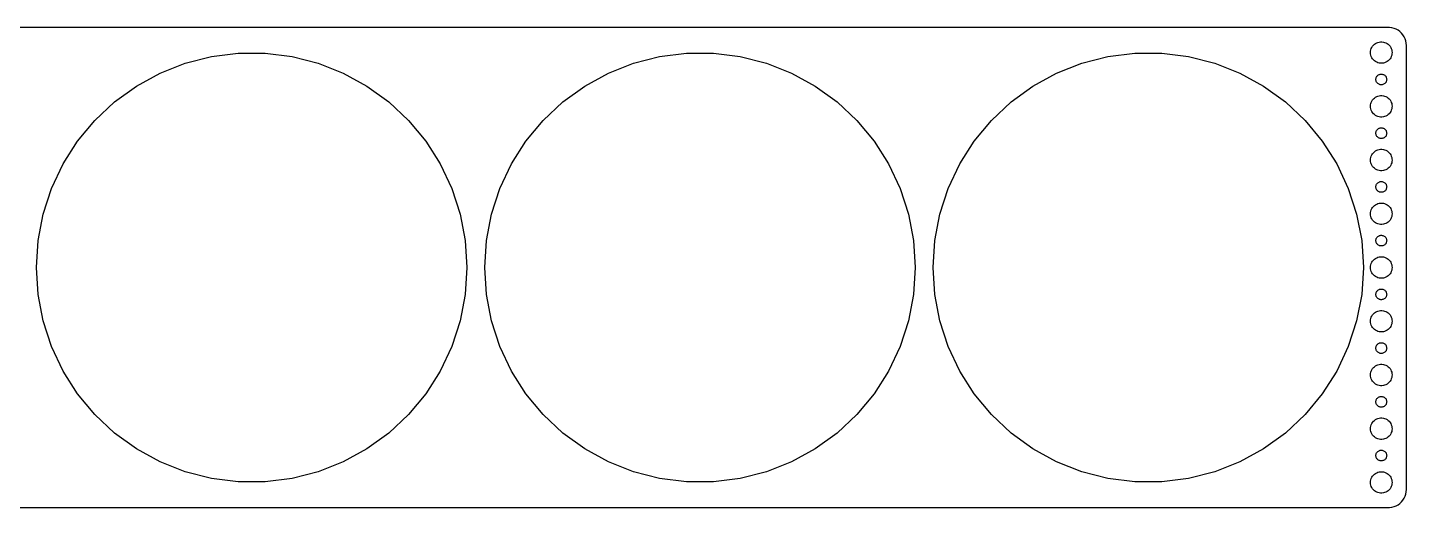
# Model space of a CAD drawing. Header units: metres. Extents: x -322 to 322, y -67 to 67.
# Drawn here: x -62.5 to 322, y -67 to 67 of the extents above; entities that cross this region are included whole.
import ezdxf

# ---------------------------------------------------------------- set-up
doc = ezdxf.new("R2010")
doc.units = ezdxf.units.M

msp = doc.modelspace()

# ---------------------------------------------------------------- linework, layer by layer
for p, q in [((317.314, 66.9901), (-317.314, 66.9901)), ((317.937, 66.9114), (317.314, 66.9901)), ((318.545, 66.7553), (317.937, 66.9114)), ((319.129, 66.5241), (318.545, 66.7553)), ((319.679, 66.2216), (319.129, 66.5241)), ((320.187, 65.8526), (319.679, 66.2216)), ((320.645, 65.4227), (320.187, 65.8526)), ((321.045, 64.9389), (320.645, 65.4227)), ((312.371, 61.4453), (312.573, 61.7634)), ((312.573, 61.7634), (312.813, 62.0536)), ((312.813, 62.0536), (313.088, 62.3115)), ((313.088, 62.3115), (313.393, 62.533)), ((313.393, 62.533), (313.723, 62.7145)), ((313.723, 62.7145), (314.073, 62.8532)), ((314.073, 62.8532), (314.438, 62.9469)), ((314.438, 62.9469), (314.812, 62.9941)), ((314.812, 62.9941), (315.188, 62.9941)), ((315.188, 62.9941), (315.562, 62.9469)), ((315.562, 62.9469), (315.927, 62.8532)), ((315.927, 62.8532), (316.277, 62.7145)), ((316.277, 62.7145), (316.607, 62.533)), ((316.607, 62.533), (316.912, 62.3115)), ((316.912, 62.3115), (317.187, 62.0536)), ((317.187, 62.0536), (317.427, 61.7634)), ((317.427, 61.7634), (317.629, 61.4453)), ((321.382, 64.4088), (321.045, 64.9389)), ((321.649, 63.8406), (321.382, 64.4088)), ((321.843, 63.2434), (321.649, 63.8406)), ((321.961, 62.6267), (321.843, 63.2434)), ((322, 62), (321.961, 62.6267)), ((322, -62), (322, 62)), ((-18.541, 57.0634), (-11.2429, 58.9372)), ((-11.2429, 58.9372), (-3.76743, 59.8816)), ((-3.76743, 59.8816), (3.76743, 59.8816)), ((3.76743, 59.8816), (11.2429, 58.9372)), ((11.2429, 58.9372), (18.541, 57.0634)), ((106.459, 57.0634), (113.757, 58.9372)), ((113.757, 58.9372), (121.233, 59.8816)), ((121.233, 59.8816), (128.767, 59.8816)), ((128.767, 59.8816), (136.243, 58.9372)), ((136.243, 58.9372), (143.541, 57.0634)), ((231.459, 57.0634), (238.757, 58.9372)), ((238.757, 58.9372), (246.233, 59.8816)), ((246.233, 59.8816), (253.767, 59.8816)), ((253.767, 59.8816), (261.243, 58.9372)), ((261.243, 58.9372), (268.541, 57.0634)), ((312, 60), (312.024, 60.376)), ((312.024, 59.624), (312, 60)), ((312.024, 60.376), (312.094, 60.7461)), ((312.094, 59.2539), (312.024, 59.624)), ((312.094, 60.7461), (312.211, 61.1044)), ((312.211, 58.8956), (312.094, 59.2539)), ((312.211, 61.1044), (312.371, 61.4453)), ((312.371, 58.5547), (312.211, 58.8956)), ((312.573, 58.2366), (312.371, 58.5547)), ((312.813, 57.9464), (312.573, 58.2366)), ((313.088, 57.6885), (312.813, 57.9464)), ((313.393, 57.467), (313.088, 57.6885)), ((316.912, 57.6885), (316.607, 57.467)), ((317.187, 57.9464), (316.912, 57.6885)), ((317.427, 58.2366), (317.187, 57.9464)), ((317.629, 58.5547), (317.427, 58.2366)), ((317.629, 61.4453), (317.789, 61.1044)), ((317.789, 58.8956), (317.629, 58.5547)), ((317.789, 61.1044), (317.906, 60.7461)), ((317.906, 59.2539), (317.789, 58.8956)), ((317.906, 60.7461), (317.976, 60.376)), ((317.976, 59.624), (317.906, 59.2539)), ((317.976, 60.376), (318, 60)), ((318, 60), (317.976, 59.624)), ((-32.1496, 50.6597), (-25.5468, 54.2896)), ((-25.5468, 54.2896), (-18.541, 57.0634)), ((18.541, 57.0634), (25.5468, 54.2896)), ((25.5468, 54.2896), (32.1496, 50.6597)), ((92.8504, 50.6597), (99.4532, 54.2896)), ((99.4532, 54.2896), (106.459, 57.0634)), ((143.541, 57.0634), (150.547, 54.2896)), ((150.547, 54.2896), (157.15, 50.6597)), ((217.85, 50.6597), (224.453, 54.2896)), ((224.453, 54.2896), (231.459, 57.0634)), ((268.541, 57.0634), (275.547, 54.2896)), ((275.547, 54.2896), (282.15, 50.6597)), ((313.723, 57.2855), (313.393, 57.467)), ((314.073, 57.1468), (313.723, 57.2855)), ((314.438, 57.0531), (314.073, 57.1468)), ((314.196, 53.7665), (314.361, 53.8572)), ((314.361, 53.8572), (314.536, 53.9266)), ((314.812, 57.0059), (314.438, 57.0531)), ((314.536, 53.9266), (314.719, 53.9734)), ((314.719, 53.9734), (314.906, 53.997)), ((315.188, 57.0059), (314.812, 57.0059)), ((314.906, 53.997), (315.094, 53.997)), ((315.094, 53.997), (315.281, 53.9734)), ((315.562, 57.0531), (315.188, 57.0059)), ((315.281, 53.9734), (315.464, 53.9266)), ((315.464, 53.9266), (315.639, 53.8572)), ((315.927, 57.1468), (315.562, 57.0531)), ((315.639, 53.8572), (315.804, 53.7665)), ((316.277, 57.2855), (315.927, 57.1468)), ((316.607, 57.467), (316.277, 57.2855)), ((-38.2454, 46.2308), (-32.1496, 50.6597)), ((32.1496, 50.6597), (38.2454, 46.2308)), ((86.7546, 46.2308), (92.8504, 50.6597)), ((157.15, 50.6597), (163.245, 46.2308)), ((211.755, 46.2308), (217.85, 50.6597)), ((282.15, 50.6597), (288.245, 46.2308)), ((313.5, 52.5), (313.512, 52.688)), ((313.512, 52.312), (313.5, 52.5)), ((313.512, 52.688), (313.547, 52.873)), ((313.547, 52.127), (313.512, 52.312)), ((313.547, 52.873), (313.605, 53.0522)), ((313.605, 51.9478), (313.547, 52.127)), ((313.605, 53.0522), (313.686, 53.2226)), ((313.686, 51.7774), (313.605, 51.9478)), ((313.686, 53.2226), (313.786, 53.3817)), ((313.786, 51.6183), (313.686, 51.7774)), ((313.786, 53.3817), (313.907, 53.5268)), ((313.907, 51.4732), (313.786, 51.6183)), ((313.907, 53.5268), (314.044, 53.6558)), ((314.044, 51.3442), (313.907, 51.4732)), ((314.044, 53.6558), (314.196, 53.7665)), ((314.196, 51.2335), (314.044, 51.3442)), ((314.361, 51.1428), (314.196, 51.2335)), ((314.536, 51.0734), (314.361, 51.1428)), ((314.719, 51.0266), (314.536, 51.0734)), ((314.906, 51.003), (314.719, 51.0266)), ((315.094, 51.003), (314.906, 51.003)), ((315.281, 51.0266), (315.094, 51.003)), ((315.464, 51.0734), (315.281, 51.0266)), ((315.639, 51.1428), (315.464, 51.0734)), ((315.804, 51.2335), (315.639, 51.1428)), ((315.804, 53.7665), (315.956, 53.6558)), ((315.956, 51.3442), (315.804, 51.2335)), ((315.956, 53.6558), (316.093, 53.5268)), ((316.093, 51.4732), (315.956, 51.3442)), ((316.093, 53.5268), (316.214, 53.3817)), ((316.214, 51.6183), (316.093, 51.4732)), ((316.214, 53.3817), (316.314, 53.2226)), ((316.314, 51.7774), (316.214, 51.6183)), ((316.314, 53.2226), (316.395, 53.0522)), ((316.395, 51.9478), (316.314, 51.7774)), ((316.395, 53.0522), (316.453, 52.873)), ((316.453, 52.127), (316.395, 51.9478)), ((316.453, 52.873), (316.488, 52.688)), ((316.488, 52.312), (316.453, 52.127)), ((316.488, 52.688), (316.5, 52.5)), ((316.5, 52.5), (316.488, 52.312)), ((-43.7381, 41.0728), (-38.2454, 46.2308)), ((38.2454, 46.2308), (43.7381, 41.0728)), ((81.2619, 41.0728), (86.7546, 46.2308)), ((163.245, 46.2308), (168.738, 41.0728)), ((206.262, 41.0728), (211.755, 46.2308)), ((288.245, 46.2308), (293.738, 41.0728)), ((312.211, 46.1044), (312.371, 46.4453)), ((312.371, 46.4453), (312.573, 46.7634)), ((312.573, 46.7634), (312.813, 47.0536)), ((312.813, 47.0536), (313.088, 47.3115)), ((313.088, 47.3115), (313.393, 47.533)), ((313.393, 47.533), (313.723, 47.7145)), ((313.723, 47.7145), (314.073, 47.8532)), ((314.073, 47.8532), (314.438, 47.9469)), ((314.438, 47.9469), (314.812, 47.9941)), ((314.812, 47.9941), (315.188, 47.9941)), ((315.188, 47.9941), (315.562, 47.9469)), ((315.562, 47.9469), (315.927, 47.8532)), ((315.927, 47.8532), (316.277, 47.7145)), ((316.277, 47.7145), (316.607, 47.533)), ((316.607, 47.533), (316.912, 47.3115)), ((316.912, 47.3115), (317.187, 47.0536)), ((317.187, 47.0536), (317.427, 46.7634)), ((317.427, 46.7634), (317.629, 46.4453)), ((317.629, 46.4453), (317.789, 46.1044)), ((312, 45), (312.024, 45.376)), ((312.024, 44.624), (312, 45)), ((312.024, 45.376), (312.094, 45.7461)), ((312.094, 44.2539), (312.024, 44.624)), ((312.094, 45.7461), (312.211, 46.1044)), ((312.211, 43.8956), (312.094, 44.2539)), ((312.371, 43.5547), (312.211, 43.8956)), ((312.573, 43.2366), (312.371, 43.5547)), ((312.813, 42.9464), (312.573, 43.2366)), ((313.088, 42.6885), (312.813, 42.9464)), ((313.393, 42.467), (313.088, 42.6885)), ((313.723, 42.2855), (313.393, 42.467)), ((316.607, 42.467), (316.277, 42.2855)), ((316.912, 42.6885), (316.607, 42.467)), ((317.187, 42.9464), (316.912, 42.6885)), ((317.427, 43.2366), (317.187, 42.9464)), ((317.629, 43.5547), (317.427, 43.2366)), ((317.789, 43.8956), (317.629, 43.5547)), ((317.789, 46.1044), (317.906, 45.7461)), ((317.906, 44.2539), (317.789, 43.8956)), ((317.906, 45.7461), (317.976, 45.376)), ((317.976, 44.624), (317.906, 44.2539)), ((317.976, 45.376), (318, 45)), ((318, 45), (317.976, 44.624)), ((-48.541, 35.2671), (-43.7381, 41.0728)), ((43.7381, 41.0728), (48.541, 35.2671)), ((76.459, 35.2671), (81.2619, 41.0728)), ((168.738, 41.0728), (173.541, 35.2671)), ((201.459, 35.2671), (206.262, 41.0728)), ((293.738, 41.0728), (298.541, 35.2671)), ((314.073, 42.1468), (313.723, 42.2855)), ((313.786, 38.3817), (313.907, 38.5268)), ((313.907, 38.5268), (314.044, 38.6558)), ((314.044, 38.6558), (314.196, 38.7665)), ((314.438, 42.0531), (314.073, 42.1468)), ((314.196, 38.7665), (314.361, 38.8572)), ((314.361, 38.8572), (314.536, 38.9266)), ((314.812, 42.0059), (314.438, 42.0531)), ((314.536, 38.9266), (314.719, 38.9734)), ((314.719, 38.9734), (314.906, 38.997)), ((315.188, 42.0059), (314.812, 42.0059)), ((314.906, 38.997), (315.094, 38.997)), ((315.094, 38.997), (315.281, 38.9734)), ((315.562, 42.0531), (315.188, 42.0059)), ((315.281, 38.9734), (315.464, 38.9266)), ((315.464, 38.9266), (315.639, 38.8572)), ((315.927, 42.1468), (315.562, 42.0531)), ((315.639, 38.8572), (315.804, 38.7665)), ((315.804, 38.7665), (315.956, 38.6558)), ((316.277, 42.2855), (315.927, 42.1468)), ((315.956, 38.6558), (316.093, 38.5268)), ((316.093, 38.5268), (316.214, 38.3817)), ((-52.5784, 28.9052), (-48.541, 35.2671)), ((48.541, 35.2671), (52.5784, 28.9052)), ((72.4216, 28.9052), (76.459, 35.2671)), ((173.541, 35.2671), (177.578, 28.9052)), ((197.422, 28.9052), (201.459, 35.2671)), ((298.541, 35.2671), (302.578, 28.9052)), ((313.5, 37.5), (313.512, 37.688)), ((313.512, 37.312), (313.5, 37.5)), ((313.512, 37.688), (313.547, 37.873)), ((313.547, 37.127), (313.512, 37.312)), ((313.547, 37.873), (313.605, 38.0522)), ((313.605, 36.9478), (313.547, 37.127)), ((313.605, 38.0522), (313.686, 38.2226)), ((313.686, 36.7774), (313.605, 36.9478)), ((313.686, 38.2226), (313.786, 38.3817)), ((313.786, 36.6183), (313.686, 36.7774)), ((313.907, 36.4732), (313.786, 36.6183)), ((314.044, 36.3442), (313.907, 36.4732)), ((314.196, 36.2335), (314.044, 36.3442)), ((314.361, 36.1428), (314.196, 36.2335)), ((314.536, 36.0734), (314.361, 36.1428)), ((314.719, 36.0266), (314.536, 36.0734)), ((314.906, 36.003), (314.719, 36.0266)), ((315.094, 36.003), (314.906, 36.003)), ((315.281, 36.0266), (315.094, 36.003)), ((315.464, 36.0734), (315.281, 36.0266)), ((315.639, 36.1428), (315.464, 36.0734)), ((315.804, 36.2335), (315.639, 36.1428)), ((315.956, 36.3442), (315.804, 36.2335)), ((316.093, 36.4732), (315.956, 36.3442)), ((316.214, 36.6183), (316.093, 36.4732)), ((316.214, 38.3817), (316.314, 38.2226)), ((316.314, 36.7774), (316.214, 36.6183)), ((316.314, 38.2226), (316.395, 38.0522)), ((316.395, 36.9478), (316.314, 36.7774)), ((316.395, 38.0522), (316.453, 37.873)), ((316.453, 37.127), (316.395, 36.9478)), ((316.453, 37.873), (316.488, 37.688)), ((316.488, 37.312), (316.453, 37.127)), ((316.488, 37.688), (316.5, 37.5)), ((316.5, 37.5), (316.488, 37.312)), ((312.094, 30.7461), (312.211, 31.1044)), ((312.211, 31.1044), (312.371, 31.4453)), ((312.371, 31.4453), (312.573, 31.7634)), ((312.573, 31.7634), (312.813, 32.0536)), ((312.813, 32.0536), (313.088, 32.3115)), ((313.088, 32.3115), (313.393, 32.533)), ((313.393, 32.533), (313.723, 32.7145)), ((313.723, 32.7145), (314.073, 32.8532)), ((314.073, 32.8532), (314.438, 32.9469)), ((314.438, 32.9469), (314.812, 32.9941)), ((314.812, 32.9941), (315.188, 32.9941)), ((315.188, 32.9941), (315.562, 32.9469)), ((315.562, 32.9469), (315.927, 32.8532)), ((315.927, 32.8532), (316.277, 32.7145)), ((316.277, 32.7145), (316.607, 32.533)), ((316.607, 32.533), (316.912, 32.3115)), ((316.912, 32.3115), (317.187, 32.0536)), ((317.187, 32.0536), (317.427, 31.7634)), ((317.427, 31.7634), (317.629, 31.4453)), ((317.629, 31.4453), (317.789, 31.1044)), ((317.789, 31.1044), (317.906, 30.7461)), ((-55.7866, 22.0875), (-52.5784, 28.9052)), ((52.5784, 28.9052), (55.7866, 22.0875)), ((69.2134, 22.0875), (72.4216, 28.9052)), ((177.578, 28.9052), (180.787, 22.0875)), ((194.213, 22.0875), (197.422, 28.9052)), ((302.578, 28.9052), (305.787, 22.0875)), ((312, 30), (312.024, 30.376)), ((312.024, 29.624), (312, 30)), ((312.024, 30.376), (312.094, 30.7461)), ((312.094, 29.2539), (312.024, 29.624)), ((312.211, 28.8956), (312.094, 29.2539)), ((312.371, 28.5547), (312.211, 28.8956)), ((312.573, 28.2366), (312.371, 28.5547)), ((312.813, 27.9464), (312.573, 28.2366)), ((313.088, 27.6884), (312.813, 27.9464)), ((313.393, 27.467), (313.088, 27.6884)), ((313.723, 27.2855), (313.393, 27.467)), ((314.073, 27.1468), (313.723, 27.2855)), ((314.438, 27.0531), (314.073, 27.1468)), ((314.812, 27.0059), (314.438, 27.0531)), ((315.188, 27.0059), (314.812, 27.0059)), ((315.562, 27.0531), (315.188, 27.0059)), ((315.927, 27.1468), (315.562, 27.0531)), ((316.277, 27.2855), (315.927, 27.1468)), ((316.607, 27.467), (316.277, 27.2855)), ((316.912, 27.6884), (316.607, 27.467)), ((317.187, 27.9464), (316.912, 27.6884)), ((317.427, 28.2366), (317.187, 27.9464)), ((317.629, 28.5547), (317.427, 28.2366)), ((317.789, 28.8956), (317.629, 28.5547)), ((317.906, 29.2539), (317.789, 28.8956)), ((317.906, 30.7461), (317.976, 30.376)), ((317.976, 29.624), (317.906, 29.2539)), ((317.976, 30.376), (318, 30)), ((318, 30), (317.976, 29.624)), ((313.605, 23.0522), (313.686, 23.2226)), ((313.686, 23.2226), (313.786, 23.3817)), ((313.786, 23.3817), (313.907, 23.5268)), ((313.907, 23.5268), (314.044, 23.6558)), ((314.044, 23.6558), (314.196, 23.7665)), ((314.196, 23.7665), (314.361, 23.8572)), ((314.361, 23.8572), (314.536, 23.9266)), ((314.536, 23.9266), (314.719, 23.9734)), ((314.719, 23.9734), (314.906, 23.997)), ((314.906, 23.997), (315.094, 23.997)), ((315.094, 23.997), (315.281, 23.9734)), ((315.281, 23.9734), (315.464, 23.9266)), ((315.464, 23.9266), (315.639, 23.8572)), ((315.639, 23.8572), (315.804, 23.7665)), ((315.804, 23.7665), (315.956, 23.6558)), ((315.956, 23.6558), (316.093, 23.5268)), ((316.093, 23.5268), (316.214, 23.3817)), ((316.214, 23.3817), (316.314, 23.2226)), ((316.314, 23.2226), (316.395, 23.0522)), ((-58.115, 14.9214), (-55.7866, 22.0875)), ((55.7866, 22.0875), (58.115, 14.9214)), ((66.885, 14.9214), (69.2134, 22.0875)), ((180.787, 22.0875), (183.115, 14.9214)), ((191.885, 14.9214), (194.213, 22.0875)), ((305.787, 22.0875), (308.115, 14.9214)), ((313.5, 22.5), (313.512, 22.688)), ((313.512, 22.312), (313.5, 22.5)), ((313.512, 22.688), (313.547, 22.873)), ((313.547, 22.127), (313.512, 22.312)), ((313.547, 22.873), (313.605, 23.0522)), ((313.605, 21.9478), (313.547, 22.127)), ((313.686, 21.7774), (313.605, 21.9478)), ((313.786, 21.6183), (313.686, 21.7774)), ((313.907, 21.4732), (313.786, 21.6183)), ((314.044, 21.3442), (313.907, 21.4732)), ((314.196, 21.2335), (314.044, 21.3442)), ((314.361, 21.1427), (314.196, 21.2335)), ((314.536, 21.0734), (314.361, 21.1427)), ((314.719, 21.0266), (314.536, 21.0734)), ((314.906, 21.003), (314.719, 21.0266)), ((315.094, 21.003), (314.906, 21.003)), ((315.281, 21.0266), (315.094, 21.003)), ((315.464, 21.0734), (315.281, 21.0266)), ((315.639, 21.1427), (315.464, 21.0734)), ((315.804, 21.2335), (315.639, 21.1427)), ((315.956, 21.3442), (315.804, 21.2335)), ((316.093, 21.4732), (315.956, 21.3442)), ((316.214, 21.6183), (316.093, 21.4732)), ((316.314, 21.7774), (316.214, 21.6183)), ((316.395, 21.9478), (316.314, 21.7774)), ((316.395, 23.0522), (316.453, 22.873)), ((316.453, 22.127), (316.395, 21.9478)), ((316.453, 22.873), (316.488, 22.688)), ((316.488, 22.312), (316.453, 22.127)), ((316.488, 22.688), (316.5, 22.5)), ((316.5, 22.5), (316.488, 22.312)), ((312.024, 15.376), (312.094, 15.7461)), ((312.094, 15.7461), (312.211, 16.1044)), ((312.211, 16.1044), (312.371, 16.4453)), ((312.371, 16.4453), (312.573, 16.7634)), ((312.573, 16.7634), (312.813, 17.0536)), ((312.813, 17.0536), (313.088, 17.3115)), ((313.088, 17.3115), (313.393, 17.533)), ((313.393, 17.533), (313.723, 17.7145)), ((313.723, 17.7145), (314.073, 17.8532)), ((314.073, 17.8532), (314.438, 17.9469)), ((314.438, 17.9469), (314.812, 17.9941)), ((314.812, 17.9941), (315.188, 17.9941)), ((315.188, 17.9941), (315.562, 17.9469)), ((315.562, 17.9469), (315.927, 17.8532)), ((315.927, 17.8532), (316.277, 17.7145)), ((316.277, 17.7145), (316.607, 17.533)), ((316.607, 17.533), (316.912, 17.3115)), ((316.912, 17.3115), (317.187, 17.0536)), ((317.187, 17.0536), (317.427, 16.7634)), ((317.427, 16.7634), (317.629, 16.4453)), ((317.629, 16.4453), (317.789, 16.1044)), ((317.789, 16.1044), (317.906, 15.7461)), ((317.906, 15.7461), (317.976, 15.376)), ((-59.5269, 7.51999), (-58.115, 14.9214)), ((58.115, 14.9214), (59.5269, 7.51999)), ((65.4731, 7.51999), (66.885, 14.9214)), ((183.115, 14.9214), (184.527, 7.51999)), ((190.473, 7.51999), (191.885, 14.9214)), ((308.115, 14.9214), (309.527, 7.51999)), ((312, 15), (312.024, 15.376)), ((312.024, 14.624), (312, 15)), ((312.094, 14.2539), (312.024, 14.624)), ((312.211, 13.8956), (312.094, 14.2539)), ((312.371, 13.5547), (312.211, 13.8956)), ((312.573, 13.2366), (312.371, 13.5547)), ((312.813, 12.9464), (312.573, 13.2366)), ((313.088, 12.6884), (312.813, 12.9464)), ((313.393, 12.467), (313.088, 12.6884)), ((313.723, 12.2855), (313.393, 12.467)), ((314.073, 12.1468), (313.723, 12.2855)), ((314.438, 12.0531), (314.073, 12.1468)), ((314.812, 12.0059), (314.438, 12.0531)), ((315.188, 12.0059), (314.812, 12.0059)), ((315.562, 12.0531), (315.188, 12.0059)), ((315.927, 12.1468), (315.562, 12.0531)), ((316.277, 12.2855), (315.927, 12.1468)), ((316.607, 12.467), (316.277, 12.2855)), ((316.912, 12.6884), (316.607, 12.467)), ((317.187, 12.9464), (316.912, 12.6884)), ((317.427, 13.2366), (317.187, 12.9464)), ((317.629, 13.5547), (317.427, 13.2366)), ((317.789, 13.8956), (317.629, 13.5547)), ((317.906, 14.2539), (317.789, 13.8956)), ((317.976, 14.624), (317.906, 14.2539)), ((317.976, 15.376), (318, 15)), ((318, 15), (317.976, 14.624)), ((313.512, 7.68799), (313.547, 7.87303)), ((313.547, 7.87303), (313.605, 8.05219)), ((313.605, 8.05219), (313.686, 8.22263)), ((313.686, 8.22263), (313.786, 8.38167)), ((313.786, 8.38167), (313.907, 8.52681)), ((313.907, 8.52681), (314.044, 8.65576)), ((314.044, 8.65576), (314.196, 8.76648)), ((314.196, 8.76648), (314.361, 8.85724)), ((314.361, 8.85724), (314.536, 8.92657)), ((314.536, 8.92657), (314.719, 8.97342)), ((314.719, 8.97342), (314.906, 8.99704)), ((314.906, 8.99704), (315.094, 8.99704)), ((315.094, 8.99704), (315.281, 8.97342)), ((315.281, 8.97342), (315.464, 8.92657)), ((315.464, 8.92657), (315.639, 8.85724)), ((315.639, 8.85724), (315.804, 8.76648)), ((315.804, 8.76648), (315.956, 8.65576)), ((315.956, 8.65576), (316.093, 8.52681)), ((316.093, 8.52681), (316.214, 8.38167)), ((316.214, 8.38167), (316.314, 8.22263)), ((316.314, 8.22263), (316.395, 8.05219)), ((316.395, 8.05219), (316.453, 7.87303)), ((316.453, 7.87303), (316.488, 7.68799)), ((-60, 0), (-59.5269, 7.51999)), ((59.5269, 7.51999), (60, 0)), ((65, 0), (65.4731, 7.51999)), ((184.527, 7.51999), (185, 0)), ((190, 0), (190.473, 7.51999)), ((309.527, 7.51999), (310, 0)), ((313.5, 7.5), (313.512, 7.68799)), ((313.512, 7.312), (313.5, 7.5)), ((313.547, 7.12695), (313.512, 7.312)), ((313.605, 6.9478), (313.547, 7.12695)), ((313.686, 6.77736), (313.605, 6.9478)), ((313.786, 6.61832), (313.686, 6.77736)), ((313.907, 6.47318), (313.786, 6.61832)), ((314.044, 6.34422), (313.907, 6.47318)), ((314.196, 6.23351), (314.044, 6.34422)), ((314.361, 6.14275), (314.196, 6.23351)), ((314.536, 6.07341), (314.361, 6.14275)), ((314.719, 6.02657), (314.536, 6.07341)), ((314.906, 6.00294), (314.719, 6.02657)), ((315.094, 6.00294), (314.906, 6.00294)), ((315.281, 6.02657), (315.094, 6.00294)), ((315.464, 6.07341), (315.281, 6.02657)), ((315.639, 6.14275), (315.464, 6.07341)), ((315.804, 6.23351), (315.639, 6.14275)), ((315.956, 6.34422), (315.804, 6.23351)), ((316.093, 6.47318), (315.956, 6.34422)), ((316.214, 6.61832), (316.093, 6.47318)), ((316.314, 6.77736), (316.214, 6.61832)), ((316.395, 6.9478), (316.314, 6.77736)), ((316.453, 7.12695), (316.395, 6.9478)), ((316.488, 7.312), (316.453, 7.12695)), ((316.488, 7.68799), (316.5, 7.5)), ((316.5, 7.5), (316.488, 7.312)), ((-59.5269, -7.51999), (-60, 0)), ((60, 0), (59.5269, -7.51999)), ((65.4731, -7.51999), (65, 0)), ((185, 0), (184.527, -7.51999)), ((190.473, -7.51999), (190, 0)), ((310, 0), (309.527, -7.51999)), ((312, 0), (312.024, 0.37599)), ((312.024, -0.37599), (312, 0)), ((312.024, 0.37599), (312.094, 0.74606)), ((312.094, 0.74606), (312.211, 1.10437)), ((312.211, 1.10437), (312.371, 1.44525)), ((312.371, 1.44525), (312.573, 1.76335)), ((312.573, 1.76335), (312.813, 2.05363)), ((312.813, 2.05363), (313.088, 2.31154)), ((313.088, 2.31154), (313.393, 2.53297)), ((313.393, 2.53297), (313.723, 2.71448)), ((313.723, 2.71448), (314.073, 2.85316)), ((314.073, 2.85316), (314.438, 2.94685)), ((314.438, 2.94685), (314.812, 2.99408)), ((314.812, 2.99408), (315.188, 2.99408)), ((315.188, 2.99408), (315.562, 2.94685)), ((315.562, 2.94685), (315.927, 2.85316)), ((315.927, 2.85316), (316.277, 2.71448)), ((316.277, 2.71448), (316.607, 2.53297)), ((316.607, 2.53297), (316.912, 2.31154)), ((316.912, 2.31154), (317.187, 2.05363)), ((317.187, 2.05363), (317.427, 1.76335)), ((317.427, 1.76335), (317.629, 1.44525)), ((317.629, 1.44525), (317.789, 1.10437)), ((317.789, 1.10437), (317.906, 0.74606)), ((317.906, 0.74606), (317.976, 0.37599)), ((317.976, 0.37599), (318, 0)), ((318, 0), (317.976, -0.37599)), ((312.094, -0.74606), (312.024, -0.37599)), ((312.211, -1.10437), (312.094, -0.74606)), ((312.371, -1.44525), (312.211, -1.10437)), ((312.573, -1.76335), (312.371, -1.44525)), ((312.813, -2.05363), (312.573, -1.76335)), ((313.088, -2.31154), (312.813, -2.05363)), ((313.393, -2.53297), (313.088, -2.31154)), ((313.723, -2.71448), (313.393, -2.53297)), ((314.073, -2.85316), (313.723, -2.71448)), ((314.438, -2.94685), (314.073, -2.85316)), ((314.812, -2.99408), (314.438, -2.94685)), ((315.188, -2.99408), (314.812, -2.99408)), ((315.562, -2.94685), (315.188, -2.99408)), ((315.927, -2.85316), (315.562, -2.94685)), ((316.277, -2.71448), (315.927, -2.85316)), ((316.607, -2.53297), (316.277, -2.71448)), ((316.912, -2.31154), (316.607, -2.53297)), ((317.187, -2.05363), (316.912, -2.31154)), ((317.427, -1.76335), (317.187, -2.05363)), ((317.629, -1.44525), (317.427, -1.76335)), ((317.789, -1.10437), (317.629, -1.44525)), ((317.906, -0.74606), (317.789, -1.10437)), ((317.976, -0.37599), (317.906, -0.74606)), ((-58.115, -14.9214), (-59.5269, -7.51999)), ((59.5269, -7.51999), (58.115, -14.9214)), ((66.885, -14.9214), (65.4731, -7.51999)), ((184.527, -7.51999), (183.115, -14.9214)), ((191.885, -14.9214), (190.473, -7.51999)), ((309.527, -7.51999), (308.115, -14.9214)), ((313.5, -7.5), (313.512, -7.312)), ((313.512, -7.68799), (313.5, -7.5)), ((313.512, -7.312), (313.547, -7.12695)), ((313.547, -7.87303), (313.512, -7.68799)), ((313.547, -7.12695), (313.605, -6.9478)), ((313.605, -6.9478), (313.686, -6.77736)), ((313.686, -6.77736), (313.786, -6.61832)), ((313.786, -6.61832), (313.907, -6.47318)), ((313.907, -6.47318), (314.044, -6.34422)), ((314.044, -6.34422), (314.196, -6.23351)), ((314.196, -6.23351), (314.361, -6.14275)), ((314.361, -6.14275), (314.536, -6.07341)), ((314.536, -6.07341), (314.719, -6.02657)), ((314.719, -6.02657), (314.906, -6.00294)), ((314.906, -6.00294), (315.094, -6.00294)), ((315.094, -6.00294), (315.281, -6.02657)), ((315.281, -6.02657), (315.464, -6.07341)), ((315.464, -6.07341), (315.639, -6.14275)), ((315.639, -6.14275), (315.804, -6.23351)), ((315.804, -6.23351), (315.956, -6.34422)), ((315.956, -6.34422), (316.093, -6.47318)), ((316.093, -6.47318), (316.214, -6.61832)), ((316.214, -6.61832), (316.314, -6.77736)), ((316.314, -6.77736), (316.395, -6.9478)), ((316.395, -6.9478), (316.453, -7.12695)), ((316.453, -7.12695), (316.488, -7.312)), ((316.488, -7.68799), (316.453, -7.87303)), ((316.488, -7.312), (316.5, -7.5)), ((316.5, -7.5), (316.488, -7.68799)), ((313.605, -8.05219), (313.547, -7.87303)), ((313.686, -8.22263), (313.605, -8.05219)), ((313.786, -8.38167), (313.686, -8.22263)), ((313.907, -8.52681), (313.786, -8.38167)), ((314.044, -8.65576), (313.907, -8.52681)), ((314.196, -8.76648), (314.044, -8.65576)), ((314.361, -8.85724), (314.196, -8.76648)), ((314.536, -8.92657), (314.361, -8.85724)), ((314.719, -8.97342), (314.536, -8.92657)), ((314.906, -8.99704), (314.719, -8.97342)), ((315.094, -8.99704), (314.906, -8.99704)), ((315.281, -8.97342), (315.094, -8.99704)), ((315.464, -8.92657), (315.281, -8.97342)), ((315.639, -8.85724), (315.464, -8.92657)), ((315.804, -8.76648), (315.639, -8.85724)), ((315.956, -8.65576), (315.804, -8.76648)), ((316.093, -8.52681), (315.956, -8.65576)), ((316.214, -8.38167), (316.093, -8.52681)), ((316.314, -8.22263), (316.214, -8.38167)), ((316.395, -8.05219), (316.314, -8.22263)), ((316.453, -7.87303), (316.395, -8.05219)), ((-55.7866, -22.0875), (-58.115, -14.9214)), ((58.115, -14.9214), (55.7866, -22.0875)), ((69.2134, -22.0875), (66.885, -14.9214)), ((183.115, -14.9214), (180.787, -22.0875)), ((194.213, -22.0875), (191.885, -14.9214)), ((308.115, -14.9214), (305.787, -22.0875)), ((312, -15), (312.024, -14.624)), ((312.024, -15.376), (312, -15)), ((312.024, -14.624), (312.094, -14.2539)), ((312.094, -15.7461), (312.024, -15.376)), ((312.094, -14.2539), (312.211, -13.8956)), ((312.211, -13.8956), (312.371, -13.5547)), ((312.371, -13.5547), (312.573, -13.2366)), ((312.573, -13.2366), (312.813, -12.9464)), ((312.813, -12.9464), (313.088, -12.6884)), ((313.088, -12.6884), (313.393, -12.467)), ((313.393, -12.467), (313.723, -12.2855)), ((313.723, -12.2855), (314.073, -12.1468)), ((314.073, -12.1468), (314.438, -12.0531)), ((314.438, -12.0531), (314.812, -12.0059)), ((314.812, -12.0059), (315.188, -12.0059)), ((315.188, -12.0059), (315.562, -12.0531)), ((315.562, -12.0531), (315.927, -12.1468)), ((315.927, -12.1468), (316.277, -12.2855)), ((316.277, -12.2855), (316.607, -12.467)), ((316.607, -12.467), (316.912, -12.6884)), ((316.912, -12.6884), (317.187, -12.9464)), ((317.187, -12.9464), (317.427, -13.2366)), ((317.427, -13.2366), (317.629, -13.5547)), ((317.629, -13.5547), (317.789, -13.8956)), ((317.789, -13.8956), (317.906, -14.2539)), ((317.906, -14.2539), (317.976, -14.624)), ((317.976, -15.376), (317.906, -15.7461)), ((317.976, -14.624), (318, -15)), ((318, -15), (317.976, -15.376)), ((312.211, -16.1044), (312.094, -15.7461)), ((312.371, -16.4453), (312.211, -16.1044)), ((312.573, -16.7634), (312.371, -16.4453)), ((312.813, -17.0536), (312.573, -16.7634)), ((313.088, -17.3115), (312.813, -17.0536)), ((313.393, -17.533), (313.088, -17.3115)), ((313.723, -17.7145), (313.393, -17.533)), ((314.073, -17.8532), (313.723, -17.7145)), ((314.438, -17.9469), (314.073, -17.8532)), ((314.812, -17.9941), (314.438, -17.9469)), ((315.188, -17.9941), (314.812, -17.9941)), ((315.562, -17.9469), (315.188, -17.9941)), ((315.927, -17.8532), (315.562, -17.9469)), ((316.277, -17.7145), (315.927, -17.8532)), ((316.607, -17.533), (316.277, -17.7145)), ((316.912, -17.3115), (316.607, -17.533)), ((317.187, -17.0536), (316.912, -17.3115)), ((317.427, -16.7634), (317.187, -17.0536)), ((317.629, -16.4453), (317.427, -16.7634)), ((317.789, -16.1044), (317.629, -16.4453)), ((317.906, -15.7461), (317.789, -16.1044)), ((-52.5784, -28.9052), (-55.7866, -22.0875)), ((55.7866, -22.0875), (52.5784, -28.9052)), ((72.4216, -28.9052), (69.2134, -22.0875)), ((180.787, -22.0875), (177.578, -28.9052)), ((197.422, -28.9052), (194.213, -22.0875)), ((305.787, -22.0875), (302.578, -28.9052)), ((313.5, -22.5), (313.512, -22.312)), ((313.512, -22.688), (313.5, -22.5)), ((313.512, -22.312), (313.547, -22.127)), ((313.547, -22.873), (313.512, -22.688)), ((313.547, -22.127), (313.605, -21.9478)), ((313.605, -23.0522), (313.547, -22.873)), ((313.605, -21.9478), (313.686, -21.7774)), ((313.686, -23.2226), (313.605, -23.0522)), ((313.686, -21.7774), (313.786, -21.6183)), ((313.786, -21.6183), (313.907, -21.4732)), ((313.907, -21.4732), (314.044, -21.3442)), ((314.044, -21.3442), (314.196, -21.2335)), ((314.196, -21.2335), (314.361, -21.1427)), ((314.361, -21.1427), (314.536, -21.0734)), ((314.536, -21.0734), (314.719, -21.0266)), ((314.719, -21.0266), (314.906, -21.003)), ((314.906, -21.003), (315.094, -21.003)), ((315.094, -21.003), (315.281, -21.0266)), ((315.281, -21.0266), (315.464, -21.0734)), ((315.464, -21.0734), (315.639, -21.1427)), ((315.639, -21.1427), (315.804, -21.2335)), ((315.804, -21.2335), (315.956, -21.3442)), ((315.956, -21.3442), (316.093, -21.4732)), ((316.093, -21.4732), (316.214, -21.6183)), ((316.214, -21.6183), (316.314, -21.7774)), ((316.314, -21.7774), (316.395, -21.9478)), ((316.395, -23.0522), (316.314, -23.2226)), ((316.395, -21.9478), (316.453, -22.127)), ((316.453, -22.873), (316.395, -23.0522)), ((316.453, -22.127), (316.488, -22.312)), ((316.488, -22.688), (316.453, -22.873)), ((316.488, -22.312), (316.5, -22.5)), ((316.5, -22.5), (316.488, -22.688)), ((313.786, -23.3817), (313.686, -23.2226)), ((313.907, -23.5268), (313.786, -23.3817)), ((314.044, -23.6558), (313.907, -23.5268)), ((314.196, -23.7665), (314.044, -23.6558)), ((314.361, -23.8572), (314.196, -23.7665)), ((314.536, -23.9266), (314.361, -23.8572)), ((314.719, -23.9734), (314.536, -23.9266)), ((314.906, -23.997), (314.719, -23.9734)), ((315.094, -23.997), (314.906, -23.997)), ((315.281, -23.9734), (315.094, -23.997)), ((315.464, -23.9266), (315.281, -23.9734)), ((315.639, -23.8572), (315.464, -23.9266)), ((315.804, -23.7665), (315.639, -23.8572)), ((315.956, -23.6558), (315.804, -23.7665)), ((316.093, -23.5268), (315.956, -23.6558)), ((316.214, -23.3817), (316.093, -23.5268)), ((316.314, -23.2226), (316.214, -23.3817)), ((-48.541, -35.2671), (-52.5784, -28.9052)), ((52.5784, -28.9052), (48.541, -35.2671)), ((76.459, -35.2671), (72.4216, -28.9052)), ((177.578, -28.9052), (173.541, -35.2671)), ((201.459, -35.2671), (197.422, -28.9052)), ((302.578, -28.9052), (298.541, -35.2671)), ((312, -30), (312.024, -29.624)), ((312.024, -30.376), (312, -30)), ((312.024, -29.624), (312.094, -29.2539)), ((312.094, -30.7461), (312.024, -30.376)), ((312.094, -29.2539), (312.211, -28.8956)), ((312.211, -31.1044), (312.094, -30.7461)), ((312.211, -28.8956), (312.371, -28.5547)), ((312.371, -28.5547), (312.573, -28.2366)), ((312.573, -28.2366), (312.813, -27.9464)), ((312.813, -27.9464), (313.088, -27.6884)), ((313.088, -27.6884), (313.393, -27.467)), ((313.393, -27.467), (313.723, -27.2855)), ((313.723, -27.2855), (314.073, -27.1468)), ((314.073, -27.1468), (314.438, -27.0531)), ((314.438, -27.0531), (314.812, -27.0059)), ((314.812, -27.0059), (315.188, -27.0059)), ((315.188, -27.0059), (315.562, -27.0531)), ((315.562, -27.0531), (315.927, -27.1468)), ((315.927, -27.1468), (316.277, -27.2855)), ((316.277, -27.2855), (316.607, -27.467)), ((316.607, -27.467), (316.912, -27.6884)), ((316.912, -27.6884), (317.187, -27.9464)), ((317.187, -27.9464), (317.427, -28.2366)), ((317.427, -28.2366), (317.629, -28.5547)), ((317.629, -28.5547), (317.789, -28.8956)), ((317.789, -28.8956), (317.906, -29.2539)), ((317.906, -30.7461), (317.789, -31.1044)), ((317.906, -29.2539), (317.976, -29.624)), ((317.976, -30.376), (317.906, -30.7461)), ((317.976, -29.624), (318, -30)), ((318, -30), (317.976, -30.376)), ((312.371, -31.4453), (312.211, -31.1044)), ((312.573, -31.7634), (312.371, -31.4453)), ((312.813, -32.0536), (312.573, -31.7634)), ((313.088, -32.3115), (312.813, -32.0536)), ((313.393, -32.533), (313.088, -32.3115)), ((313.723, -32.7145), (313.393, -32.533)), ((314.073, -32.8532), (313.723, -32.7145)), ((314.438, -32.9469), (314.073, -32.8532)), ((314.812, -32.9941), (314.438, -32.9469)), ((315.188, -32.9941), (314.812, -32.9941)), ((315.562, -32.9469), (315.188, -32.9941)), ((315.927, -32.8532), (315.562, -32.9469)), ((316.277, -32.7145), (315.927, -32.8532)), ((316.607, -32.533), (316.277, -32.7145)), ((316.912, -32.3115), (316.607, -32.533)), ((317.187, -32.0536), (316.912, -32.3115)), ((317.427, -31.7634), (317.187, -32.0536)), ((317.629, -31.4453), (317.427, -31.7634)), ((317.789, -31.1044), (317.629, -31.4453)), ((-43.7381, -41.0728), (-48.541, -35.2671)), ((48.541, -35.2671), (43.7381, -41.0728)), ((81.2619, -41.0728), (76.459, -35.2671)), ((173.541, -35.2671), (168.738, -41.0728)), ((206.262, -41.0728), (201.459, -35.2671)), ((298.541, -35.2671), (293.738, -41.0728)), ((313.5, -37.5), (313.512, -37.312)), ((313.512, -37.688), (313.5, -37.5)), ((313.512, -37.312), (313.547, -37.127)), ((313.547, -37.873), (313.512, -37.688)), ((313.547, -37.127), (313.605, -36.9478)), ((313.605, -38.0522), (313.547, -37.873)), ((313.605, -36.9478), (313.686, -36.7774)), ((313.686, -38.2226), (313.605, -38.0522)), ((313.686, -36.7774), (313.786, -36.6183)), ((313.786, -38.3817), (313.686, -38.2226)), ((313.786, -36.6183), (313.907, -36.4732)), ((313.907, -38.5268), (313.786, -38.3817)), ((313.907, -36.4732), (314.044, -36.3442)), ((314.044, -36.3442), (314.196, -36.2335)), ((314.196, -36.2335), (314.361, -36.1428)), ((314.361, -36.1428), (314.536, -36.0734)), ((314.536, -36.0734), (314.719, -36.0266)), ((314.719, -36.0266), (314.906, -36.003)), ((314.906, -36.003), (315.094, -36.003)), ((315.094, -36.003), (315.281, -36.0266)), ((315.281, -36.0266), (315.464, -36.0734)), ((315.464, -36.0734), (315.639, -36.1428)), ((315.639, -36.1428), (315.804, -36.2335)), ((315.804, -36.2335), (315.956, -36.3442)), ((315.956, -36.3442), (316.093, -36.4732)), ((316.093, -36.4732), (316.214, -36.6183)), ((316.214, -38.3817), (316.093, -38.5268)), ((316.214, -36.6183), (316.314, -36.7774)), ((316.314, -38.2226), (316.214, -38.3817)), ((316.314, -36.7774), (316.395, -36.9478)), ((316.395, -38.0522), (316.314, -38.2226)), ((316.395, -36.9478), (316.453, -37.127)), ((316.453, -37.873), (316.395, -38.0522)), ((316.453, -37.127), (316.488, -37.312)), ((316.488, -37.688), (316.453, -37.873)), ((316.488, -37.312), (316.5, -37.5)), ((316.5, -37.5), (316.488, -37.688)), ((-38.2454, -46.2308), (-43.7381, -41.0728)), ((43.7381, -41.0728), (38.2454, -46.2308)), ((86.7546, -46.2308), (81.2619, -41.0728)), ((168.738, -41.0728), (163.245, -46.2308)), ((211.755, -46.2308), (206.262, -41.0728)), ((293.738, -41.0728), (288.245, -46.2308)), ((313.393, -42.467), (313.723, -42.2855)), ((313.723, -42.2855), (314.073, -42.1468)), ((314.044, -38.6558), (313.907, -38.5268)), ((314.196, -38.7665), (314.044, -38.6558)), ((314.073, -42.1468), (314.438, -42.0531)), ((314.361, -38.8572), (314.196, -38.7665)), ((314.536, -38.9266), (314.361, -38.8572)), ((314.438, -42.0531), (314.812, -42.0059)), ((314.719, -38.9734), (314.536, -38.9266)), ((314.906, -38.997), (314.719, -38.9734)), ((314.812, -42.0059), (315.188, -42.0059)), ((315.094, -38.997), (314.906, -38.997)), ((315.281, -38.9734), (315.094, -38.997)), ((315.188, -42.0059), (315.562, -42.0531)), ((315.464, -38.9266), (315.281, -38.9734)), ((315.639, -38.8572), (315.464, -38.9266)), ((315.562, -42.0531), (315.927, -42.1468)), ((315.804, -38.7665), (315.639, -38.8572)), ((315.956, -38.6558), (315.804, -38.7665)), ((315.927, -42.1468), (316.277, -42.2855)), ((316.093, -38.5268), (315.956, -38.6558)), ((316.277, -42.2855), (316.607, -42.467)), ((312, -45), (312.024, -44.624)), ((312.024, -45.376), (312, -45)), ((312.024, -44.624), (312.094, -44.2539)), ((312.094, -45.7461), (312.024, -45.376)), ((312.094, -44.2539), (312.211, -43.8956)), ((312.211, -46.1044), (312.094, -45.7461)), ((312.211, -43.8956), (312.371, -43.5547)), ((312.371, -46.4453), (312.211, -46.1044)), ((312.371, -43.5547), (312.573, -43.2366)), ((312.573, -43.2366), (312.813, -42.9464)), ((312.813, -42.9464), (313.088, -42.6885)), ((313.088, -42.6885), (313.393, -42.467)), ((316.607, -42.467), (316.912, -42.6885)), ((316.912, -42.6885), (317.187, -42.9464)), ((317.187, -42.9464), (317.427, -43.2366)), ((317.427, -43.2366), (317.629, -43.5547)), ((317.629, -43.5547), (317.789, -43.8956)), ((317.789, -46.1044), (317.629, -46.4453)), ((317.789, -43.8956), (317.906, -44.2539)), ((317.906, -45.7461), (317.789, -46.1044)), ((317.906, -44.2539), (317.976, -44.624)), ((317.976, -45.376), (317.906, -45.7461)), ((317.976, -44.624), (318, -45)), ((318, -45), (317.976, -45.376)), ((-32.1496, -50.6597), (-38.2454, -46.2308)), ((38.2454, -46.2308), (32.1496, -50.6597)), ((92.8504, -50.6597), (86.7546, -46.2308)), ((163.245, -46.2308), (157.15, -50.6597)), ((217.85, -50.6597), (211.755, -46.2308)), ((288.245, -46.2308), (282.15, -50.6597)), ((312.573, -46.7634), (312.371, -46.4453)), ((312.813, -47.0536), (312.573, -46.7634)), ((313.088, -47.3115), (312.813, -47.0536)), ((313.393, -47.533), (313.088, -47.3115)), ((313.723, -47.7145), (313.393, -47.533)), ((314.073, -47.8532), (313.723, -47.7145)), ((314.438, -47.9469), (314.073, -47.8532)), ((314.812, -47.9941), (314.438, -47.9469)), ((315.188, -47.9941), (314.812, -47.9941)), ((315.562, -47.9469), (315.188, -47.9941)), ((315.927, -47.8532), (315.562, -47.9469)), ((316.277, -47.7145), (315.927, -47.8532)), ((316.607, -47.533), (316.277, -47.7145)), ((316.912, -47.3115), (316.607, -47.533)), ((317.187, -47.0536), (316.912, -47.3115)), ((317.427, -46.7634), (317.187, -47.0536)), ((317.629, -46.4453), (317.427, -46.7634)), ((-25.5468, -54.2896), (-32.1496, -50.6597)), ((32.1496, -50.6597), (25.5468, -54.2896)), ((99.4532, -54.2896), (92.8504, -50.6597)), ((157.15, -50.6597), (150.547, -54.2896)), ((224.453, -54.2896), (217.85, -50.6597)), ((282.15, -50.6597), (275.547, -54.2896)), ((313.5, -52.5), (313.512, -52.312)), ((313.512, -52.688), (313.5, -52.5)), ((313.512, -52.312), (313.547, -52.127)), ((313.547, -52.873), (313.512, -52.688)), ((313.547, -52.127), (313.605, -51.9478)), ((313.605, -53.0522), (313.547, -52.873)), ((313.605, -51.9478), (313.686, -51.7774)), ((313.686, -53.2226), (313.605, -53.0522)), ((313.686, -51.7774), (313.786, -51.6183)), ((313.786, -53.3817), (313.686, -53.2226)), ((313.786, -51.6183), (313.907, -51.4732)), ((313.907, -53.5268), (313.786, -53.3817)), ((313.907, -51.4732), (314.044, -51.3442)), ((314.044, -53.6558), (313.907, -53.5268)), ((314.044, -51.3442), (314.196, -51.2335)), ((314.196, -53.7665), (314.044, -53.6558)), ((314.196, -51.2335), (314.361, -51.1428)), ((314.361, -53.8572), (314.196, -53.7665)), ((314.361, -51.1428), (314.536, -51.0734)), ((314.536, -51.0734), (314.719, -51.0266)), ((314.719, -51.0266), (314.906, -51.003)), ((314.906, -51.003), (315.094, -51.003)), ((315.094, -51.003), (315.281, -51.0266)), ((315.281, -51.0266), (315.464, -51.0734)), ((315.464, -51.0734), (315.639, -51.1428)), ((315.639, -51.1428), (315.804, -51.2335)), ((315.804, -53.7665), (315.639, -53.8572)), ((315.804, -51.2335), (315.956, -51.3442)), ((315.956, -53.6558), (315.804, -53.7665)), ((315.956, -51.3442), (316.093, -51.4732)), ((316.093, -53.5268), (315.956, -53.6558)), ((316.093, -51.4732), (316.214, -51.6183)), ((316.214, -53.3817), (316.093, -53.5268)), ((316.214, -51.6183), (316.314, -51.7774)), ((316.314, -53.2226), (316.214, -53.3817)), ((316.314, -51.7774), (316.395, -51.9478)), ((316.395, -53.0522), (316.314, -53.2226)), ((316.395, -51.9478), (316.453, -52.127)), ((316.453, -52.873), (316.395, -53.0522)), ((316.453, -52.127), (316.488, -52.312)), ((316.488, -52.688), (316.453, -52.873)), ((316.488, -52.312), (316.5, -52.5)), ((316.5, -52.5), (316.488, -52.688)), ((-18.541, -57.0634), (-25.5468, -54.2896)), ((-11.2429, -58.9372), (-18.541, -57.0634)), ((18.541, -57.0634), (11.2429, -58.9372)), ((25.5468, -54.2896), (18.541, -57.0634)), ((106.459, -57.0634), (99.4532, -54.2896)), ((113.757, -58.9372), (106.459, -57.0634)), ((143.541, -57.0634), (136.243, -58.9372)), ((150.547, -54.2896), (143.541, -57.0634)), ((231.459, -57.0634), (224.453, -54.2896)), ((238.757, -58.9372), (231.459, -57.0634)), ((268.541, -57.0634), (261.243, -58.9372)), ((275.547, -54.2896), (268.541, -57.0634)), ((313.088, -57.6885), (313.393, -57.467)), ((313.393, -57.467), (313.723, -57.2855)), ((313.723, -57.2855), (314.073, -57.1468)), ((314.073, -57.1468), (314.438, -57.0531)), ((314.536, -53.9266), (314.361, -53.8572)), ((314.438, -57.0531), (314.812, -57.0059)), ((314.719, -53.9734), (314.536, -53.9266)), ((314.906, -53.997), (314.719, -53.9734)), ((314.812, -57.0059), (315.188, -57.0059)), ((315.094, -53.997), (314.906, -53.997)), ((315.281, -53.9734), (315.094, -53.997)), ((315.188, -57.0059), (315.562, -57.0531)), ((315.464, -53.9266), (315.281, -53.9734)), ((315.639, -53.8572), (315.464, -53.9266)), ((315.562, -57.0531), (315.927, -57.1468)), ((315.927, -57.1468), (316.277, -57.2855)), ((316.277, -57.2855), (316.607, -57.467)), ((316.607, -57.467), (316.912, -57.6885)), ((-3.76743, -59.8816), (-11.2429, -58.9372)), ((3.76743, -59.8816), (-3.76743, -59.8816)), ((11.2429, -58.9372), (3.76743, -59.8816)), ((121.233, -59.8816), (113.757, -58.9372)), ((128.767, -59.8816), (121.233, -59.8816)), ((136.243, -58.9372), (128.767, -59.8816)), ((246.233, -59.8816), (238.757, -58.9372)), ((253.767, -59.8816), (246.233, -59.8816)), ((261.243, -58.9372), (253.767, -59.8816)), ((312, -60), (312.024, -59.624)), ((312.024, -60.376), (312, -60)), ((312.024, -59.624), (312.094, -59.2539)), ((312.094, -60.7461), (312.024, -60.376)), ((312.094, -59.2539), (312.211, -58.8956)), ((312.211, -61.1044), (312.094, -60.7461)), ((312.211, -58.8956), (312.371, -58.5547)), ((312.371, -61.4453), (312.211, -61.1044)), ((312.371, -58.5547), (312.573, -58.2366)), ((312.573, -61.7634), (312.371, -61.4453)), ((312.573, -58.2366), (312.813, -57.9464)), ((312.813, -57.9464), (313.088, -57.6885)), ((316.912, -57.6885), (317.187, -57.9464)), ((317.187, -57.9464), (317.427, -58.2366)), ((317.427, -58.2366), (317.629, -58.5547)), ((317.629, -61.4453), (317.427, -61.7634)), ((317.629, -58.5547), (317.789, -58.8956)), ((317.789, -61.1044), (317.629, -61.4453)), ((317.789, -58.8956), (317.906, -59.2539)), ((317.906, -60.7461), (317.789, -61.1044)), ((317.906, -59.2539), (317.976, -59.624)), ((317.976, -60.376), (317.906, -60.7461)), ((317.976, -59.624), (318, -60)), ((318, -60), (317.976, -60.376)), ((312.813, -62.0536), (312.573, -61.7634)), ((313.088, -62.3115), (312.813, -62.0536)), ((313.393, -62.533), (313.088, -62.3115)), ((313.723, -62.7145), (313.393, -62.533)), ((314.073, -62.8532), (313.723, -62.7145)), ((314.438, -62.9469), (314.073, -62.8532)), ((314.812, -62.9941), (314.438, -62.9469)), ((315.188, -62.9941), (314.812, -62.9941)), ((315.562, -62.9469), (315.188, -62.9941)), ((315.927, -62.8532), (315.562, -62.9469)), ((316.277, -62.7145), (315.927, -62.8532)), ((316.607, -62.533), (316.277, -62.7145)), ((316.912, -62.3115), (316.607, -62.533)), ((317.187, -62.0536), (316.912, -62.3115)), ((317.427, -61.7634), (317.187, -62.0536)), ((320.645, -65.4227), (321.045, -64.9389)), ((321.045, -64.9389), (321.382, -64.4088)), ((321.382, -64.4088), (321.649, -63.8406)), ((321.649, -63.8406), (321.843, -63.2434)), ((321.843, -63.2434), (321.961, -62.6267)), ((321.961, -62.6267), (322, -62)), ((-317.314, -66.9901), (317.314, -66.9901)), ((317.314, -66.9901), (317.937, -66.9114)), ((317.937, -66.9114), (318.545, -66.7553)), ((318.545, -66.7553), (319.129, -66.5241)), ((319.129, -66.5241), (319.679, -66.2216)), ((319.679, -66.2216), (320.187, -65.8526)), ((320.187, -65.8526), (320.645, -65.4227))]:
    msp.add_line(p, q)

doc.saveas('drawing.dxf')
